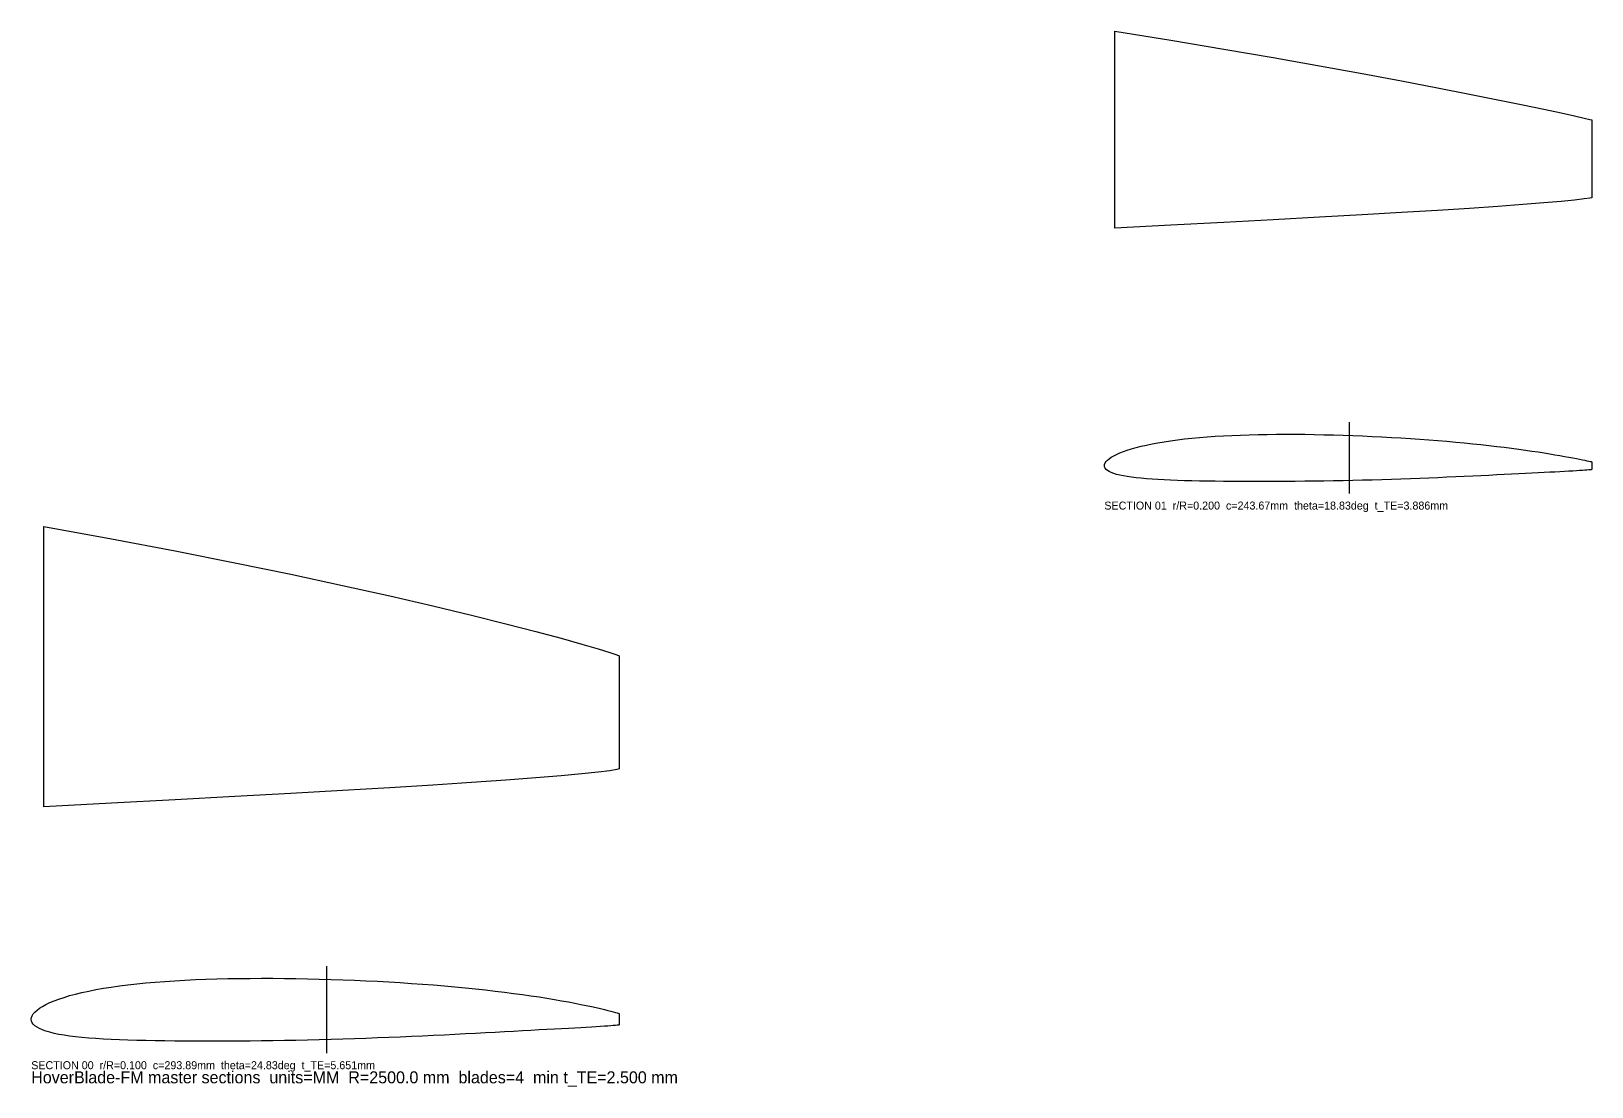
# Model space of a CAD drawing. Header units: millimetres. Extents: x 0 to 4994, y -34 to 494.
# Drawn here: x 0 to 780, y -34 to 494 of the extents above; entities that cross this region are included whole.
import ezdxf

# ---------------------------------------------------------------- set-up
doc = ezdxf.new("R2010")
doc.units = ezdxf.units.MM
for name, color, linetype in [('DATUM_25C', 7, 'Continuous'), ('SECTIONS', 7, 'Continuous'), ('TE_MARKERS', 7, 'Continuous'), ('TITLE', 7, 'Continuous')]:
    doc.layers.add(name, color=color, linetype=linetype)

msp = doc.modelspace()

# ---------------------------------------------------------------- linework, layer by layer
at = {"layer": 'DATUM_25C'}
for p, q in [((659.03, 262.85), (659.03, 298.52)), ((147.86, -16.94), (147.86, 26.51))]:
    msp.add_line(p, q, dxfattribs=at)
at = {"layer": 'SECTIONS'}
for points in [[(780.11, 274.86), (780.11, 274.86), (780.01, 274.84), (779.72, 274.8), (779.24, 274.74), (778.57, 274.68), (777.71, 274.6), (776.66, 274.51), (775.42, 274.42), (773.99, 274.33), (772.39, 274.22), (770.6, 274.11), (768.64, 274), (766.5, 273.88), (764.19, 273.75), (761.71, 273.62), (759.07, 273.48), (756.27, 273.34), (753.31, 273.19), (750.21, 273.03), (746.95, 272.87), (743.56, 272.7), (740.04, 272.52), (736.38, 272.34), (732.6, 272.15), (728.71, 271.96), (724.7, 271.77), (720.58, 271.57), (716.37, 271.38), (712.07, 271.18), (707.68, 270.99), (703.21, 270.79), (698.68, 270.6), (694.08, 270.42), (689.42, 270.24), (684.71, 270.08), (679.96, 269.92), (675.18, 269.76), (670.37, 269.62), (665.54, 269.5), (660.7, 269.38), (655.85, 269.27), (651.01, 269.18), (646.18, 269.1), (641.37, 269.03), (636.59, 268.97), (631.84, 268.92), (627.13, 268.89), (622.47, 268.87), (617.87, 268.86), (613.33, 268.85), (608.87, 268.86), (604.48, 268.88), (600.18, 268.91), (595.96, 268.95), (591.85, 268.99), (587.84, 269.05), (583.95, 269.12), (580.17, 269.2), (576.51, 269.3), (572.99, 269.41), (569.59, 269.54), (566.34, 269.68), (563.24, 269.85), (560.28, 270.03), (557.48, 270.24), (554.84, 270.47), (552.36, 270.73), (550.05, 271.01), (547.91, 271.33), (545.95, 271.67), (544.16, 272.05), (542.55, 272.46), (541.13, 272.9), (539.89, 273.37), (538.84, 273.87), (537.98, 274.4), (537.31, 274.96), (536.83, 275.55), (536.54, 276.17), (536.44, 276.8), (536.44, 276.8), (536.54, 277.46), (536.83, 278.14), (537.31, 278.83), (537.98, 279.54), (538.84, 280.26), (539.89, 280.98), (541.13, 281.7), (542.55, 282.43), (544.16, 283.14), (545.95, 283.85), (547.91, 284.54), (550.05, 285.22), (552.36, 285.88), (554.84, 286.52), (557.48, 287.13), (560.28, 287.71), (563.24, 288.27), (566.34, 288.79), (569.59, 289.28), (572.99, 289.74), (576.51, 290.16), (580.17, 290.55), (583.95, 290.9), (587.84, 291.22), (591.85, 291.5), (595.96, 291.74), (600.18, 291.96), (604.48, 292.13), (608.87, 292.27), (613.33, 292.38), (617.87, 292.46), (622.47, 292.51), (627.13, 292.52), (631.84, 292.51), (636.59, 292.47), (641.37, 292.4), (646.18, 292.3), (651.01, 292.18), (655.85, 292.03), (660.7, 291.86), (665.54, 291.66), (670.37, 291.44), (675.18, 291.2), (679.96, 290.94), (684.71, 290.66), (689.42, 290.36), (694.08, 290.04), (698.68, 289.7), (703.21, 289.34), (707.68, 288.97), (712.07, 288.58), (716.37, 288.18), (720.58, 287.76), (724.7, 287.33), (728.71, 286.89), (732.6, 286.44), (736.38, 285.98), (740.04, 285.51), (743.56, 285.05), (746.95, 284.58), (750.21, 284.11), (753.31, 283.64), (756.27, 283.18), (759.07, 282.73), (761.71, 282.29), (764.19, 281.87), (766.5, 281.46), (768.64, 281.07), (770.6, 280.7), (772.39, 280.36), (773.99, 280.04), (775.42, 279.76), (776.66, 279.5), (777.71, 279.28), (778.57, 279.1), (779.24, 278.95), (779.72, 278.84), (780.01, 278.77), (780.11, 278.75)], [(293.89, -2.83), (293.89, -2.83), (293.77, -2.85), (293.42, -2.91), (292.84, -2.98), (292.03, -3.07), (290.99, -3.17), (289.72, -3.27), (288.23, -3.38), (286.51, -3.5), (284.57, -3.63), (282.42, -3.76), (280.05, -3.9), (277.47, -4.05), (274.68, -4.2), (271.7, -4.37), (268.51, -4.54), (265.13, -4.72), (261.57, -4.92), (257.82, -5.12), (253.9, -5.33), (249.81, -5.55), (245.56, -5.78), (241.15, -6.02), (236.59, -6.27), (231.89, -6.52), (227.06, -6.78), (222.09, -7.05), (217.02, -7.31), (211.83, -7.58), (206.53, -7.84), (201.14, -8.11), (195.67, -8.37), (190.12, -8.62), (184.5, -8.87), (178.83, -9.1), (173.1, -9.33), (167.33, -9.54), (161.53, -9.74), (155.7, -9.93), (149.86, -10.1), (144.02, -10.26), (138.18, -10.4), (132.36, -10.52), (126.56, -10.63), (120.79, -10.72), (115.06, -10.8), (109.38, -10.85), (103.76, -10.9), (98.21, -10.93), (92.74, -10.94), (87.35, -10.94), (82.06, -10.93), (76.87, -10.9), (71.79, -10.85), (66.83, -10.79), (62, -10.71), (57.3, -10.62), (52.74, -10.51), (48.33, -10.38), (44.08, -10.22), (39.99, -10.04), (36.07, -9.84), (32.32, -9.61), (28.75, -9.35), (25.38, -9.05), (22.19, -8.72), (19.2, -8.36), (16.42, -7.95), (13.84, -7.51), (11.47, -7.02), (9.31, -6.5), (7.37, -5.93), (5.66, -5.32), (4.16, -4.67), (2.9, -3.98), (1.86, -3.25), (1.04, -2.48), (0.46, -1.68), (0.12, -0.86), (0, 0), (0, 0), (0.12, 0.88), (0.46, 1.78), (1.04, 2.7), (1.86, 3.64), (2.9, 4.58), (4.16, 5.52), (5.66, 6.47), (7.37, 7.4), (9.31, 8.33), (11.47, 9.24), (13.84, 10.13), (16.42, 10.99), (19.2, 11.83), (22.19, 12.64), (25.38, 13.42), (28.75, 14.15), (32.32, 14.86), (36.07, 15.52), (39.99, 16.14), (44.08, 16.72), (48.33, 17.25), (52.74, 17.75), (57.3, 18.2), (62, 18.61), (66.83, 18.97), (71.79, 19.3), (76.87, 19.58), (82.06, 19.83), (87.35, 20.03), (92.74, 20.2), (98.21, 20.33), (103.76, 20.42), (109.38, 20.48), (115.06, 20.51), (120.79, 20.5), (126.56, 20.45), (132.36, 20.38), (138.18, 20.27), (144.02, 20.13), (149.86, 19.96), (155.7, 19.77), (161.53, 19.54), (167.33, 19.28), (173.1, 19), (178.83, 18.69), (184.5, 18.34), (190.12, 17.98), (195.67, 17.58), (201.14, 17.16), (206.53, 16.72), (211.83, 16.25), (217.02, 15.75), (222.09, 15.24), (227.06, 14.7), (231.89, 14.15), (236.59, 13.58), (241.15, 12.99), (245.56, 12.39), (249.81, 11.78), (253.9, 11.16), (257.82, 10.54), (261.57, 9.91), (265.13, 9.29), (268.51, 8.68), (271.7, 8.07), (274.68, 7.48), (277.47, 6.91), (280.05, 6.35), (282.42, 5.83), (284.57, 5.33), (286.51, 4.87), (288.23, 4.44), (289.72, 4.05), (290.99, 3.71), (292.03, 3.42), (292.84, 3.18), (293.42, 3), (293.77, 2.87), (293.89, 2.83)]]:
    msp.add_lwpolyline(points, close=True, dxfattribs=at)
at = {"layer": 'TE_MARKERS'}
for points in [[(780.11, 410.77), (780.11, 410.77), (780.11, 410.77), (780.11, 410.77), (780.11, 410.77), (779.15, 410.59), (779.15, 410.59), (779.15, 410.59), (779.15, 410.59), (779.15, 410.59), (776.26, 410.18), (776.26, 410.18), (776.26, 410.18), (776.26, 410.18), (776.26, 410.18), (771.45, 409.61), (771.45, 409.61), (771.45, 409.61), (771.45, 409.61), (771.45, 409.61), (764.73, 408.94), (764.73, 408.94), (764.73, 408.94), (764.73, 408.94), (764.73, 408.94), (756.1, 408.16), (756.1, 408.16), (756.1, 408.16), (756.1, 408.16), (756.1, 408.16), (745.59, 407.32), (745.59, 407.32), (745.59, 407.32), (745.59, 407.32), (733.21, 406.4), (733.21, 406.4), (733.21, 406.4), (733.21, 406.4), (733.21, 406.4), (718.97, 405.42), (718.97, 405.42), (718.97, 405.42), (718.97, 405.42), (718.97, 405.42), (702.91, 404.39), (702.91, 404.39), (702.91, 404.39), (702.91, 404.39), (702.91, 404.39), (685.04, 403.3), (685.04, 403.3), (685.04, 403.3), (685.04, 403.3), (685.04, 403.3), (665.39, 402.16), (665.39, 402.16), (665.39, 402.16), (665.39, 402.16), (665.39, 402.16), (644, 400.96), (644, 400.96), (644, 400.96), (644, 400.96), (644, 400.96), (620.9, 399.7), (620.9, 399.7), (620.9, 399.7), (620.9, 399.7), (596.12, 398.38), (596.12, 398.38), (596.12, 398.38), (596.12, 398.38), (596.12, 398.38), (569.71, 397), (569.71, 397), (569.71, 397), (569.71, 397), (569.71, 397), (541.7, 395.56), (541.7, 395.56), (541.7, 395.56), (541.7, 395.56), (541.7, 395.56), (541.7, 494.01), (541.7, 494.01), (541.7, 494.01), (541.7, 494.01), (541.7, 494.01), (569.71, 489.5), (569.71, 489.5), (569.71, 489.5), (569.71, 489.5), (569.71, 489.5), (596.12, 485.11), (596.12, 485.11), (596.12, 485.11), (596.12, 485.11), (620.9, 480.85), (620.9, 480.85), (620.9, 480.85), (620.9, 480.85), (620.9, 480.85), (644, 476.76), (644, 476.76), (644, 476.76), (644, 476.76), (644, 476.76), (665.39, 472.87), (665.39, 472.87), (665.39, 472.87), (665.39, 472.87), (665.39, 472.87), (685.04, 469.19), (685.04, 469.19), (685.04, 469.19), (685.04, 469.19), (685.04, 469.19), (702.91, 465.77), (702.91, 465.77), (702.91, 465.77), (702.91, 465.77), (702.91, 465.77), (718.97, 462.61), (718.97, 462.61), (718.97, 462.61), (718.97, 462.61), (718.97, 462.61), (733.21, 459.76), (733.21, 459.76), (733.21, 459.76), (733.21, 459.76), (745.59, 457.22), (745.59, 457.22), (745.59, 457.22), (745.59, 457.22), (745.59, 457.22), (756.1, 455.01), (756.1, 455.01), (756.1, 455.01), (756.1, 455.01), (756.1, 455.01), (764.73, 453.17), (764.73, 453.17), (764.73, 453.17), (764.73, 453.17), (764.73, 453.17), (771.45, 451.69), (771.45, 451.69), (771.45, 451.69), (771.45, 451.69), (771.45, 451.69), (776.26, 450.59), (776.26, 450.59), (776.26, 450.59), (776.26, 450.59), (776.26, 450.59), (779.15, 449.9), (779.15, 449.9), (779.15, 449.9), (779.15, 449.9), (780.11, 449.64)], [(293.89, 125.15), (293.89, 125.15), (293.89, 125.15), (293.89, 125.15), (293.89, 125.15), (292.72, 124.86), (292.72, 124.86), (292.72, 124.86), (292.72, 124.86), (292.72, 124.86), (289.24, 124.3), (289.24, 124.3), (289.24, 124.3), (289.24, 124.3), (289.24, 124.3), (283.44, 123.56), (283.44, 123.56), (283.44, 123.56), (283.44, 123.56), (283.44, 123.56), (275.33, 122.7), (275.33, 122.7), (275.33, 122.7), (275.33, 122.7), (275.33, 122.7), (264.93, 121.74), (264.93, 121.74), (264.93, 121.74), (264.93, 121.74), (264.93, 121.74), (252.26, 120.7), (252.26, 120.7), (252.26, 120.7), (252.26, 120.7), (237.32, 119.58), (237.32, 119.58), (237.32, 119.58), (237.32, 119.58), (237.32, 119.58), (220.15, 118.39), (220.15, 118.39), (220.15, 118.39), (220.15, 118.39), (220.15, 118.39), (200.77, 117.14), (200.77, 117.14), (200.77, 117.14), (200.77, 117.14), (200.77, 117.14), (179.22, 115.81), (179.22, 115.81), (179.22, 115.81), (179.22, 115.81), (179.22, 115.81), (155.53, 114.41), (155.53, 114.41), (155.53, 114.41), (155.53, 114.41), (155.53, 114.41), (129.73, 112.93), (129.73, 112.93), (129.73, 112.93), (129.73, 112.93), (129.73, 112.93), (101.86, 111.38), (101.86, 111.38), (101.86, 111.38), (101.86, 111.38), (71.98, 109.73), (71.98, 109.73), (71.98, 109.73), (71.98, 109.73), (71.98, 109.73), (40.12, 108), (40.12, 108), (40.12, 108), (40.12, 108), (40.12, 108), (6.34, 106.17), (6.34, 106.17), (6.34, 106.17), (6.34, 106.17), (6.34, 106.17), (6.34, 246.34), (6.34, 246.34), (6.34, 246.34), (6.34, 246.34), (6.34, 246.34), (40.12, 240.19), (40.12, 240.19), (40.12, 240.19), (40.12, 240.19), (40.12, 240.19), (71.98, 234.14), (71.98, 234.14), (71.98, 234.14), (71.98, 234.14), (101.86, 228.22), (101.86, 228.22), (101.86, 228.22), (101.86, 228.22), (101.86, 228.22), (129.73, 222.48), (129.73, 222.48), (129.73, 222.48), (129.73, 222.48), (129.73, 222.48), (155.53, 216.95), (155.53, 216.95), (155.53, 216.95), (155.53, 216.95), (155.53, 216.95), (179.22, 211.68), (179.22, 211.68), (179.22, 211.68), (179.22, 211.68), (179.22, 211.68), (200.77, 206.7), (200.77, 206.7), (200.77, 206.7), (200.77, 206.7), (200.77, 206.7), (220.15, 202.06), (220.15, 202.06), (220.15, 202.06), (220.15, 202.06), (220.15, 202.06), (237.32, 197.79), (237.32, 197.79), (237.32, 197.79), (237.32, 197.79), (252.26, 193.93), (252.26, 193.93), (252.26, 193.93), (252.26, 193.93), (252.26, 193.93), (264.93, 190.53), (264.93, 190.53), (264.93, 190.53), (264.93, 190.53), (264.93, 190.53), (275.33, 187.6), (275.33, 187.6), (275.33, 187.6), (275.33, 187.6), (275.33, 187.6), (283.44, 185.2), (283.44, 185.2), (283.44, 185.2), (283.44, 185.2), (283.44, 185.2), (289.24, 183.37), (289.24, 183.37), (289.24, 183.37), (289.24, 183.37), (289.24, 183.37), (292.72, 182.15), (292.72, 182.15), (292.72, 182.15), (292.72, 182.15), (293.89, 181.66)]]:
    msp.add_lwpolyline(points, close=True, dxfattribs=at)

# ---------------------------------------------------------------- texts
at = {"layer": 'TITLE'}
for s, height, p in [('SECTION 01  r/R=0.200  c=243.67mm  theta=18.83deg  t_TE=3.886mm', 4, (536.44, 254.85)), ('SECTION 00  r/R=0.100  c=293.89mm  theta=24.83deg  t_TE=5.651mm', 4, (0, -24.94)), ('HoverBlade-FM master sections  units=MM  R=2500.0 mm  blades=4  min t_TE=2.500 mm', 6, (0, -32))]:
    msp.add_text(s, height=height, dxfattribs=at).set_placement(p)

doc.saveas('drawing.dxf')
